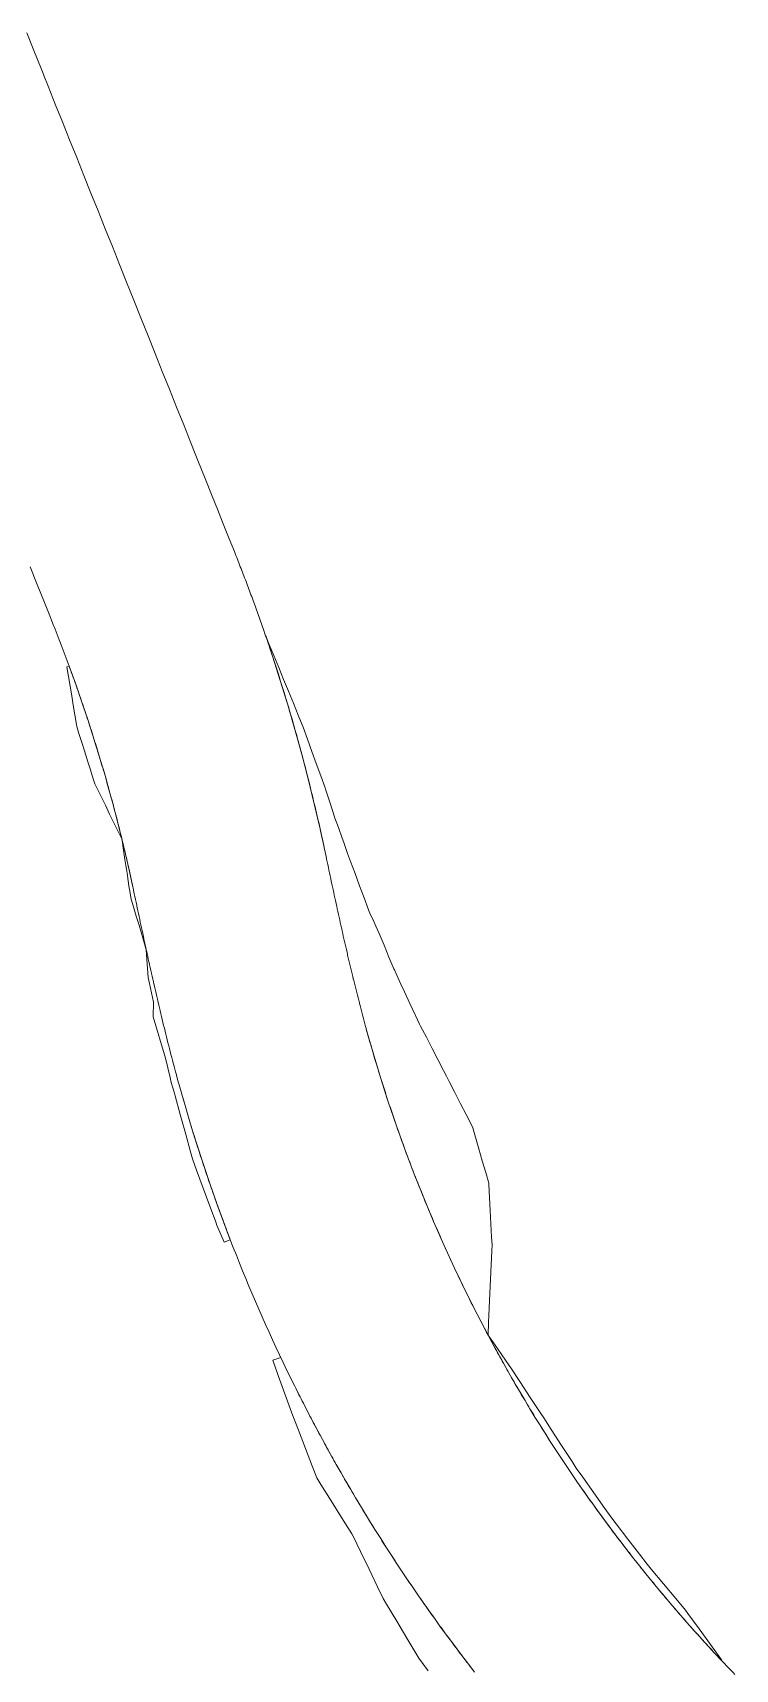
# Model space of a CAD drawing. Header units: inches. Extents: x 704148 to 723432, y 7075344 to 7101810.
# Drawn here: x 712025.9 to 712135.6, y 7094893.9 to 7095149.7 of the extents above; entities that cross this region are included whole.
import ezdxf

# ---------------------------------------------------------------- set-up
doc = ezdxf.new("R2010")
doc.units = ezdxf.units.IN
doc.header["$MEASUREMENT"] = 0
doc.layers.add('gisdb.gisadmin', color=7, linetype='Continuous', lineweight=9, true_color=0xccf5fc)

msp = doc.modelspace()

# ---------------------------------------------------------------- linework, layer by layer
at = {"layer": 'gisdb.gisadmin'}
for points in [[(712024.9841, 7095149.6555), (712026.0977, 7095146.8699), (712027.2115, 7095144.0843), (712027.643, 7095143.0049), (712027.6651, 7095142.9496), (712028.3251, 7095141.2985), (712029.4387, 7095138.5129), (712030.5525, 7095135.7273), (712031.6661, 7095132.9417), (712032.7799, 7095130.1561), (712033.8935, 7095127.3705), (712035.0071, 7095124.5849), (712036.1209, 7095121.7991), (712037.2347, 7095119.0135), (712038.3483, 7095116.2279), (712039.4619, 7095113.4423), (712040.5757, 7095110.6567), (712041.6893, 7095107.8711), (712042.8031, 7095105.0855), (712043.9167, 7095102.2999), (712045.0303, 7095099.5143), (712046.1441, 7095096.7285), (712047.2577, 7095093.9429), (712048.3715, 7095091.1573), (712049.4851, 7095088.3717), (712050.5989, 7095085.5861), (712051.3022, 7095083.8264), (712051.7125, 7095082.8005), (712052.8263, 7095080.0149), (712053.9399, 7095077.2293), (712054.7545, 7095075.1919), (712055.6719, 7095072.8969), (712056.6001, 7095070.5755), (712057.3951, 7095068.5865), (712057.5275, 7095068.2539, -0.00222012), (712058.4419, 7095065.9273, -0.00222021), (712059.3365, 7095063.5929, -0.00222041), (712060.2095, 7095061.2501, -0.00222021), (712061.0617, 7095058.8999, -0.00222029), (712061.8935, 7095056.5423), (712062.2761, 7095055.4367, -0.00298449), (712063.3467, 7095052.2513, -0.00355244), (712064.5729, 7095048.4439, -0.00355252), (712065.7447, 7095044.6193, -0.00355246), (712066.8613, 7095040.7783, -0.00355234), (712067.9237, 7095036.9221, -0.00355236), (712068.9317, 7095033.0513, -0.0035524), (712069.8837, 7095029.1663, -0.00355248), (712070.7805, 7095025.2681, -0.00268367), (712071.4225, 7095022.3153), (712071.4295, 7095022.2819), (712071.6147, 7095021.4061), (712071.6249, 7095021.3583), (712071.7071, 7095020.9693), (712071.7995, 7095020.5325), (712071.8917, 7095020.0963), (712071.9841, 7095019.6605), (712072.0765, 7095019.2251), (712072.1687, 7095018.7901), (712072.2611, 7095018.3557), (712072.3533, 7095017.9215), (712072.4457, 7095017.4879), (712072.4551, 7095017.4453), (712072.5381, 7095017.0547), (712072.6307, 7095016.6217), (712072.7231, 7095016.1893), (712072.8157, 7095015.7575), (712072.9083, 7095015.3259), (712073.0011, 7095014.8949), (712073.0941, 7095014.4643), (712073.1871, 7095014.0341), (712073.2803, 7095013.6045), (712073.2957, 7095013.5347), (712073.3735, 7095013.1753), (712073.4669, 7095012.7463), (712073.5605, 7095012.3181), (712073.6543, 7095011.8901), (712073.7483, 7095011.4629), (712073.8423, 7095011.0359), (712073.9367, 7095010.6095), (712074.0313, 7095010.1833), (712074.1261, 7095009.7579), (712074.1553, 7095009.6281), (712074.2211, 7095009.3329), (712074.3165, 7095008.9083), (712074.4119, 7095008.4843), (712074.5079, 7095008.0605), (712074.6039, 7095007.6375), (712074.7003, 7095007.2149), (712074.7971, 7095006.7927), (712074.8941, 7095006.3713), (712074.9913, 7095005.9501), (712075.0433, 7095005.7279), (712075.0891, 7095005.5295), (712075.1871, 7095005.1093), (712075.2855, 7095004.6897), (712075.3843, 7095004.2707), (712075.4833, 7095003.8521), (712075.5829, 7095003.4341), (712075.6827, 7095003.0165), (712075.7831, 7095002.5995), (712075.8837, 7095002.1829), (712075.9681, 7095001.8363), (712075.9849, 7095001.7671), (712076.0865, 7095001.3517), (712076.1885, 7095000.9367), (712076.2909, 7095000.5223), (712076.3939, 7095000.1085), (712076.4973, 7094999.6953), (712076.6011, 7094999.2825), (712076.7055, 7094998.8705), (712076.8105, 7094998.4587), (712076.9159, 7094998.0477), (712076.9397, 7094997.9561), (712077.0217, 7094997.6373), (712077.1283, 7094997.2273), (712077.2353, 7094996.8179), (712077.3429, 7094996.4091), (712077.4509, 7094996.0009), (712077.5597, 7094995.5933), (712077.6689, 7094995.1863), (712077.7787, 7094994.7799), (712077.8891, 7094994.3741), (712077.9673, 7094994.0905), (712078.0003, 7094993.9687), (712078.0039, 7094993.9553, 0.00411519), (712079.0589, 7094990.2423, 0.00426434), (712080.2155, 7094986.4133, 0.00426444), (712081.4373, 7094982.6045, 0.00426445), (712082.7245, 7094978.8173, 0.00426441), (712084.0757, 7094975.0525, 0.00426437), (712085.4903, 7094971.3111, 0.00426443), (712086.9695, 7094967.5947, 0.00426453), (712088.5117, 7094963.9039, 0.00426435), (712090.1161, 7094960.2399, 0.0042644), (712091.7831, 7094956.6039, 0.00426447), (712093.5121, 7094952.9969, 0.00426435), (712095.3021, 7094949.4199, 0.0039295), (712097.0047, 7094946.1509), (712097.0072, 7094946.1473), (712097.5995, 7094945.0389, 0.00159921), (712098.3143, 7094943.7201, 0.00159914), (712099.0381, 7094942.4063, 0.00159918), (712099.7699, 7094941.0969, 0.00159911), (712100.5101, 7094939.7923, 0.00159912), (712101.2587, 7094938.4925, 0.00159915), (712102.0153, 7094937.1973, 0.00159928), (712102.7803, 7094935.9069, 0.00159908), (712103.5533, 7094934.6215, 0.00159923), (712104.3345, 7094933.3409, 0.00159901), (712105.1241, 7094932.0657, 0.00159923), (712105.9221, 7094930.7955, 0.00159911), (712106.7281, 7094929.5305, 0.00159916), (712107.5423, 7094928.2707, 0.00159923), (712108.3643, 7094927.0159, 0.00159912), (712109.1943, 7094925.7665, 0.00159914), (712110.0321, 7094924.5223, 0.00159904), (712110.8777, 7094923.2835, 0.0015993), (712111.7313, 7094922.0499, 0.00159922), (712112.5931, 7094920.8221, 0.0015991), (712113.4629, 7094919.6001, 0.00159914), (712114.3403, 7094918.3835, 0.00159902), (712115.2255, 7094917.1727, 0.00159919), (712116.1183, 7094915.9673, 0.00159907), (712117.0187, 7094914.7677, 0.00159932), (712117.9269, 7094913.5737, 0.00159904), (712118.8425, 7094912.3857, 0.00159915), (712119.7655, 7094911.2033, 0.00159923), (712120.6965, 7094910.0271, 0.00159911), (712121.6351, 7094908.8571, 0.00159922), (712122.5813, 7094907.6931, 0.00159914), (712123.5347, 7094906.5351, 0.00159911), (712124.4953, 7094905.3831, 0.00159912), (712125.4633, 7094904.2373, 0.00159921), (712126.4385, 7094903.0975, 0.00159919), (712127.4211, 7094901.9641, 0.00159913), (712128.4105, 7094900.8367, 0.00159905), (712129.4077, 7094899.7163, 0.00159925), (712130.4121, 7094898.6021, 0.00159905), (712131.4235, 7094897.4945, 0.00159922), (712132.4421, 7094896.3933, 0.00159917), (712133.4675, 7094895.2985, 0.00159918), (712134.4997, 7094894.2101, 0.00159908), (712135.5389, 7094893.1285)], [(712094.9089, 7094893.4781, -0.0014151), (712093.9913, 7094894.6647, -0.00141512), (712093.0807, 7094895.8567, -0.00141515), (712092.1769, 7094897.0539, -0.0014151), (712091.2793, 7094898.2557, -0.00141507), (712090.3893, 7094899.4631, -0.00141516), (712089.5057, 7094900.6753, -0.00141499), (712088.6293, 7094901.8925, -0.0014152), (712087.7595, 7094903.1147, -0.00141508), (712086.8967, 7094904.3417, -0.00141506), (712086.0411, 7094905.5737, -0.00141504), (712085.1919, 7094906.8101, -0.00141511), (712084.3505, 7094908.0519, -0.00141507), (712083.5157, 7094909.2981, -0.00141508), (712082.6881, 7094910.5491, -0.00141523), (712081.8675, 7094911.8049, -0.00141496), (712081.0539, 7094913.0649, -0.00141532), (712080.2477, 7094914.3301, -0.00141491), (712079.4483, 7094915.5991, -0.00141517), (712078.6567, 7094916.8733, -0.00141501), (712077.8719, 7094918.1515, -0.00141517), (712077.0943, 7094919.4343, -0.00141503), (712076.3243, 7094920.7215, -0.00141516), (712075.5611, 7094922.0129, -0.00141508), (712074.8059, 7094923.3089, -0.00141506), (712074.0573, 7094924.6087, -0.00141508), (712073.3167, 7094925.9131, -0.00141512), (712072.5831, 7094927.2215, -0.0014151), (712071.8571, 7094928.5341, -0.00141521), (712071.1385, 7094929.8509, -0.00141496), (712070.4271, 7094931.1713, -0.00141514), (712069.7239, 7094932.4963, -0.00141507), (712069.0273, 7094933.8247, -0.00141518), (712068.3389, 7094935.1575, -0.0014151), (712067.6577, 7094936.4939, -0.00141514), (712066.9843, 7094937.8343, -0.00141498), (712066.3185, 7094939.1783, -0.00141512), (712065.6601, 7094940.5261, -0.00141505), (712065.0097, 7094941.8777, -0.01968741), (712056.7619, 7094961.0385, -0.00141516), (712056.2279, 7094962.4403, -0.00141503), (712055.7017, 7094963.8449, -0.00141519), (712055.1831, 7094965.2525, -0.00141515), (712054.6723, 7094966.6629, -0.00141495), (712054.1699, 7094968.0761, -0.00141523), (712053.6757, 7094969.4925, -0.00141497), (712053.1893, 7094970.9113, -0.0014151), (712052.7107, 7094972.3329, -0.00141516), (712052.2397, 7094973.7571, -0.00141515), (712051.7779, 7094975.1843, -0.00141506), (712051.3239, 7094976.6139, -0.00141501), (712050.8777, 7094978.0459, -0.00141519), (712050.4393, 7094979.4805, -0.001415), (712050.0095, 7094980.9175, -0.00141511), (712049.5881, 7094982.3571, -0.00141505), (712049.1745, 7094983.7989, -0.00141517), (712048.7689, 7094985.2431), (712048.5919, 7094985.8815), (712048.5883, 7094985.8945), (712048.4665, 7094986.3391), (712048.3715, 7094986.6895), (712048.3421, 7094986.7965), (712048.2185, 7094987.2537), (712048.0959, 7094987.7109), (712047.9819, 7094988.1381), (712047.9739, 7094988.1677), (712047.8531, 7094988.6243), (712047.7329, 7094989.0807), (712047.6137, 7094989.5371), (712047.4953, 7094989.9931), (712047.3775, 7094990.4491), (712047.2607, 7094990.9047), (712047.1447, 7094991.3601), (712047.0293, 7094991.8155), (712046.9147, 7094992.2705), (712046.8011, 7094992.7253), (712046.6879, 7094993.1797), (712046.5755, 7094993.6341), (712046.4639, 7094994.0881), (712046.3529, 7094994.5421), (712046.2427, 7094994.9955), (712046.1331, 7094995.4489), (712046.0241, 7094995.9021), (712045.9157, 7094996.3549), (712045.8081, 7094996.8075), (712045.7939, 7094996.8677), (712045.7009, 7094997.2597), (712045.5945, 7094997.7117), (712045.4885, 7094998.1635), (712045.4503, 7094998.3279), (712045.3831, 7094998.6149), (712045.2783, 7094999.0661), (712045.1741, 7094999.5171), (712045.1119, 7094999.7891), (712045.0705, 7094999.9677), (712044.9673, 7095000.4181), (712044.8647, 7095000.8681), (712044.7779, 7095001.2515), (712044.7625, 7095001.3177), (712044.6609, 7095001.7673), (712044.5597, 7095002.2163), (712044.4589, 7095002.6651), (712044.4483, 7095002.7149), (712044.3585, 7095003.1137), (712044.2587, 7095003.5619), (712044.1593, 7095004.0097), (712044.1221, 7095004.1789), (712044.0603, 7095004.4573), (712043.9617, 7095004.9045), (712043.8633, 7095005.3515), (712043.7995, 7095005.6439), (712043.7655, 7095005.7981), (712043.6681, 7095006.2443), (712043.6411, 7095006.3677), (712043.5709, 7095006.6903), (712043.4741, 7095007.1357), (712043.4361, 7095007.3117), (712043.3775, 7095007.5811), (712043.2813, 7095008.0259), (712043.1855, 7095008.4705), (712043.0899, 7095008.9147), (712042.9945, 7095009.3585), (712042.8995, 7095009.8021), (712042.8051, 7095010.2447), (712042.7101, 7095010.6879), (712042.6157, 7095011.1305), (712042.5215, 7095011.5725), (712042.4277, 7095012.0141), (712042.3339, 7095012.4555), (712042.2403, 7095012.8965), (712042.1807, 7095013.1789), (712042.1469, 7095013.3369), (712042.0535, 7095013.7771), (712041.9605, 7095014.2169), (712041.8675, 7095014.6565), (712041.7745, 7095015.0955), (712041.5893, 7095015.9723), (712041.5821, 7095016.0061), (712041.5589, 7095016.1139, 0.0029879), (712040.9191, 7095019.0447, 0.00298808), (712040.2455, 7095021.9681, 0.0029881), (712039.5355, 7095024.8829, 0.00298805), (712038.7921, 7095027.7893, 0.00298804), (712038.0129, 7095030.6863, 0.00298814), (712037.1999, 7095033.5741, 0.00298803), (712036.3519, 7095036.4517, 0.00298806), (712035.4699, 7095039.3191, 0.00298801), (712034.5537, 7095042.1757, 0.00298807), (712033.6031, 7095045.0211, 0.00298798), (712032.6193, 7095047.8551, 0.00298809), (712031.6007, 7095050.6769, 0.00702716), (712029.0737, 7095057.2637), (712028.8383, 7095057.8555), (712028.6747, 7095058.2645), (712027.7245, 7095060.6411), (712026.6109, 7095063.4267), (712025.4971, 7095066.2123)]]:
    msp.add_lwpolyline(points, format="xyb", dxfattribs=at)
for points in [[(712097.0072, 7094946.1473), (712097.0047, 7094946.1509), (712095.3021, 7094949.4199), (712093.5121, 7094952.9969), (712091.7831, 7094956.6039), (712090.1161, 7094960.2399), (712088.5117, 7094963.9039), (712086.9695, 7094967.5947), (712085.4903, 7094971.3111), (712084.0757, 7094975.0525), (712082.7245, 7094978.8173), (712081.4373, 7094982.6045), (712080.2155, 7094986.4133), (712079.0589, 7094990.2423), (712078.0039, 7094993.9553), (712078.0003, 7094993.9687), (712077.9673, 7094994.0905), (712077.8891, 7094994.3741), (712077.7787, 7094994.7799), (712077.6689, 7094995.1863), (712077.5597, 7094995.5933), (712077.4509, 7094996.0009), (712077.3429, 7094996.4091), (712077.2353, 7094996.8179), (712077.1283, 7094997.2273), (712077.0217, 7094997.6373), (712076.9397, 7094997.9561), (712076.9159, 7094998.0477), (712076.8105, 7094998.4587), (712076.7055, 7094998.8705), (712076.6011, 7094999.2825), (712076.4973, 7094999.6953), (712076.3939, 7095000.1085), (712076.2909, 7095000.5223), (712076.1885, 7095000.9367), (712076.0865, 7095001.3517), (712075.9849, 7095001.7671), (712075.9681, 7095001.8363), (712075.8837, 7095002.1829), (712075.7831, 7095002.5995), (712075.6827, 7095003.0165), (712075.5829, 7095003.4341), (712075.4833, 7095003.8521), (712075.3843, 7095004.2707), (712075.2855, 7095004.6897), (712075.1871, 7095005.1093), (712075.0891, 7095005.5295), (712075.0433, 7095005.7279), (712074.9913, 7095005.9501), (712074.8941, 7095006.3713), (712074.7971, 7095006.7927), (712074.7003, 7095007.2149), (712074.6039, 7095007.6375), (712074.5079, 7095008.0605), (712074.4119, 7095008.4843), (712074.3165, 7095008.9083), (712074.2211, 7095009.3329), (712074.1553, 7095009.6281), (712074.1261, 7095009.7579), (712074.0313, 7095010.1833), (712073.9367, 7095010.6095), (712073.8423, 7095011.0359), (712073.7483, 7095011.4629), (712073.6543, 7095011.8901), (712073.5605, 7095012.3181), (712073.4669, 7095012.7463), (712073.3735, 7095013.1753), (712073.2957, 7095013.5347), (712073.2803, 7095013.6045), (712073.1871, 7095014.0341), (712073.0941, 7095014.4643), (712073.0011, 7095014.8949), (712072.9083, 7095015.3259), (712072.8157, 7095015.7575), (712072.7231, 7095016.1893), (712072.6307, 7095016.6217), (712072.5381, 7095017.0547), (712072.4551, 7095017.4453), (712072.4457, 7095017.4879), (712072.3533, 7095017.9215), (712072.2611, 7095018.3557), (712072.1687, 7095018.7901), (712072.0765, 7095019.2251), (712071.9841, 7095019.6605), (712071.8917, 7095020.0963), (712071.7995, 7095020.5325), (712071.7071, 7095020.9693), (712071.6249, 7095021.3583), (712071.6147, 7095021.4061), (712071.4295, 7095022.2819), (712071.4225, 7095022.3153), (712070.7805, 7095025.2681), (712069.8837, 7095029.1663), (712068.9317, 7095033.0513), (712067.9237, 7095036.9221), (712066.8613, 7095040.7783), (712065.7447, 7095044.6193), (712064.5729, 7095048.4439), (712063.3467, 7095052.2513), (712062.3399, 7095055.2503), (712062.3289, 7095055.2826), (712062.2761, 7095055.4367), (712062.3396, 7095055.2822), (712062.3523, 7095055.2512), (712062.7941, 7095054.1755), (712063.5559, 7095052.3201), (712064.3185, 7095050.4631), (712065.0821, 7095048.6037), (712065.8465, 7095046.7423), (712066.6119, 7095044.8783), (712067.3787, 7095043.0115), (712067.9951, 7095041.5105), (712068.1301, 7095041.1379), (712068.8167, 7095039.2427), (712069.5043, 7095037.3453), (712070.1923, 7095035.4463), (712070.8815, 7095033.5439), (712071.5717, 7095031.6391), (712071.6369, 7095031.4591), (712072.1943, 7095029.7155), (712072.8105, 7095027.7873), (712073.0863, 7095026.9245), (712073.4771, 7095025.8687), (712073.6947, 7095025.2813), (712074.1693, 7095023.9537), (712074.5327, 7095022.9377), (712074.8453, 7095022.0419), (712075.0695, 7095021.3997), (712075.5385, 7095020.1443), (712076.2449, 7095018.2531), (712076.9499, 7095016.3657), (712077.6537, 7095014.4813), (712078.3563, 7095012.6003), (712078.5443, 7095012.0969), (712079.1717, 7095010.7499), (712079.5127, 7095010.0177), (712079.9831, 7095008.9037), (712080.7627, 7095007.0571), (712081.5401, 7095005.2163), (712082.3141, 7095003.3831), (712082.3887, 7095003.2063), (712083.1403, 7095001.5705), (712083.4083, 7095000.9875), (712083.9767, 7094999.7699), (712084.8123, 7094997.9799), (712085.6447, 7094996.1971), (712085.6969, 7094996.0851), (712086.3129, 7094994.7347), (712086.4731, 7094994.4243), (712087.3743, 7094992.6777), (712088.2729, 7094990.9361), (712089.1675, 7094989.2023), (712090.0605, 7094987.4711), (712090.5167, 7094986.5869), (712090.9479, 7094985.7451), (712091.8291, 7094984.0241), (712092.7099, 7094982.3039), (712093.5871, 7094980.5909), (712094.4619, 7094978.8821), (712094.6397, 7094978.5349), (712095.0605, 7094977.0677), (712095.5879, 7094975.2297), (712096.1161, 7094973.3881), (712096.6463, 7094971.5397), (712097.1193, 7094969.8907), (712097.1311, 7094969.6731), (712097.2403, 7094967.6391), (712097.3503, 7094965.5909), (712097.4609, 7094963.5323), (712097.5723, 7094961.4579), (712097.6375, 7094960.2441), (712097.5965, 7094959.3289), (712097.4975, 7094957.1255), (712097.3975, 7094954.8995), (712097.2967, 7094952.6543), (712097.1949, 7094950.3877), (712097.0921, 7094948.0981), (712097.0057, 7094946.1707), (712097.0049, 7094946.1557)], [(712031.6007, 7095050.6769), (712032.6193, 7095047.8551), (712033.6031, 7095045.0211), (712034.5537, 7095042.1757), (712035.4699, 7095039.3191), (712036.3519, 7095036.4517), (712037.1999, 7095033.5741), (712038.0129, 7095030.6863), (712038.172, 7095030.106), (712038.2453, 7095029.8367), (712038.7921, 7095027.7893), (712039.5355, 7095024.8829), (712040.2455, 7095021.9681), (712040.9191, 7095019.0447), (712041.5589, 7095016.1139), (712041.5821, 7095016.0061), (712041.5893, 7095015.9723), (712041.7745, 7095015.0955), (712041.8675, 7095014.6565), (712041.9605, 7095014.2169), (712042.0535, 7095013.7771), (712042.1469, 7095013.3369), (712042.1807, 7095013.1789), (712042.2403, 7095012.8965), (712042.3339, 7095012.4555), (712042.4277, 7095012.0141), (712042.5215, 7095011.5725), (712042.6157, 7095011.1305), (712042.7101, 7095010.6879), (712042.8051, 7095010.2447), (712042.8995, 7095009.8021), (712042.9945, 7095009.3585), (712043.0899, 7095008.9147), (712043.1855, 7095008.4705), (712043.2813, 7095008.0259), (712043.3775, 7095007.5811), (712043.4361, 7095007.3117), (712043.4741, 7095007.1357), (712043.5709, 7095006.6903), (712043.6411, 7095006.3677), (712043.3655, 7095007.2965), (712042.9375, 7095008.7387), (712042.5093, 7095010.1813), (712042.0811, 7095011.6241), (712041.6531, 7095013.0671), (712041.3007, 7095014.2539), (712041.2521, 7095014.5155), (712041.0041, 7095015.8489), (712040.9831, 7095015.9907), (712040.7637, 7095017.4755), (712040.6851, 7095018.0067), (712040.5397, 7095018.9595), (712040.4535, 7095019.5237), (712040.3141, 7095020.4447), (712040.0889, 7095021.9311), (712039.8637, 7095023.4189), (712039.8237, 7095023.6827), (712039.2687, 7095024.8163), (712038.5957, 7095026.1907), (712037.9245, 7095027.5617), (712037.2549, 7095028.9291), (712036.5869, 7095030.2937), (712035.9201, 7095031.6553), (712035.6087, 7095032.2913), (712035.3695, 7095033.0471), (712034.9205, 7095034.4661), (712034.4715, 7095035.8851), (712034.0223, 7095037.3043), (712033.5733, 7095038.7235), (712033.1243, 7095040.1421), (712032.7839, 7095041.2183), (712032.7253, 7095041.5767), (712032.4823, 7095043.0651), (712032.2389, 7095044.5565), (712031.9949, 7095046.0505), (712031.7505, 7095047.5475), (712031.5057, 7095049.0479), (712031.2601, 7095050.5517)], [(712043.6411, 7095006.3677), (712043.6681, 7095006.2443), (712043.7655, 7095005.7981), (712043.7995, 7095005.6439), (712043.8633, 7095005.3515), (712043.9617, 7095004.9045), (712044.0603, 7095004.4573), (712044.1221, 7095004.1789), (712044.1593, 7095004.0097), (712044.2587, 7095003.5619), (712044.3585, 7095003.1137), (712044.4483, 7095002.7149), (712044.4589, 7095002.6651), (712044.5597, 7095002.2163), (712044.6609, 7095001.7673), (712044.7625, 7095001.3177), (712044.7779, 7095001.2515), (712044.8647, 7095000.8681), (712044.9673, 7095000.4181), (712045.0705, 7094999.9677), (712045.1119, 7094999.7891), (712045.1741, 7094999.5171), (712045.2783, 7094999.0661), (712045.3831, 7094998.6149), (712045.4503, 7094998.3279), (712045.4885, 7094998.1635), (712045.5945, 7094997.7117), (712045.7009, 7094997.2597), (712045.7939, 7094996.8677), (712045.8081, 7094996.8075), (712045.9157, 7094996.3549), (712046.0241, 7094995.9021), (712046.1331, 7094995.4489), (712046.2427, 7094994.9955), (712046.3529, 7094994.5421), (712046.4639, 7094994.0881), (712046.5755, 7094993.6341), (712046.6879, 7094993.1797), (712046.8011, 7094992.7253), (712046.9147, 7094992.2705), (712047.0293, 7094991.8155), (712047.1447, 7094991.3601), (712047.2607, 7094990.9047), (712047.3775, 7094990.4491), (712047.4953, 7094989.9931), (712047.6137, 7094989.5371), (712047.7329, 7094989.0807), (712047.8531, 7094988.6243), (712047.9739, 7094988.1677), (712047.9819, 7094988.1381), (712048.0959, 7094987.7109), (712048.2185, 7094987.2537), (712048.3421, 7094986.7965), (712048.3715, 7094986.6895), (712048.4665, 7094986.3391), (712048.5883, 7094985.8945), (712048.5919, 7094985.8815), (712048.7689, 7094985.2431), (712049.1745, 7094983.7989), (712049.5881, 7094982.3571), (712050.0095, 7094980.9175), (712050.4393, 7094979.4805), (712050.8777, 7094978.0459), (712051.3239, 7094976.6139), (712051.7779, 7094975.1843), (712052.2397, 7094973.7571), (712052.7107, 7094972.3329), (712053.1893, 7094970.9113), (712053.6757, 7094969.4925), (712054.1699, 7094968.0761), (712054.6723, 7094966.6629), (712055.1831, 7094965.2525), (712055.7017, 7094963.8449), (712056.2279, 7094962.4403), (712056.7619, 7094961.0385), (712055.8081, 7094960.6719), (712054.6323, 7094963.4477), (712054.5357, 7094963.6757), (712053.5785, 7094966.2703), (712052.5351, 7094969.0979), (712051.4913, 7094971.9261), (712050.8485, 7094973.6683), (712050.5407, 7094974.7875), (712049.7411, 7094977.6953), (712048.9419, 7094980.6017), (712048.1431, 7094983.5063), (712048.0243, 7094983.9385), (712047.5539, 7094985.5961), (712047.3567, 7094986.4137), (712046.6353, 7094989.4049), (712044.7345, 7094995.8481), (712044.7823, 7094998.1719), (712044.1205, 7095001.1025), (712043.9159, 7095002.0083), (712043.7837, 7095004.1039)], [(712097.0072, 7094946.1473), (712098.5915, 7094943.8715), (712100.3107, 7094941.4015), (712100.5843, 7094941.0087), (712101.9667, 7094938.9031), (712103.6091, 7094936.4017), (712105.2495, 7094933.9033), (712105.7183, 7094933.1893), (712106.8775, 7094931.4001), (712108.5007, 7094928.8943), (712110.1241, 7094926.3883), (712110.7939, 7094925.3543), (712111.8057, 7094923.9213), (712113.5277, 7094921.4829), (712115.2499, 7094919.0439), (712116.1789, 7094917.7285), (712117.0167, 7094916.6371), (712118.8351, 7094914.2691), (712120.6533, 7094911.9011), (712121.8643, 7094910.3241), (712122.5029, 7094909.5579), (712124.4147, 7094907.2643), (712126.3263, 7094904.9709), (712127.8415, 7094903.1529), (712128.2073, 7094902.6499), (712129.9723, 7094900.2219), (712131.7421, 7094897.7871), (712133.3735, 7094895.5427), (712133.5367, 7094895.3637), (712133.4675, 7094895.2985), (712132.4421, 7094896.3933), (712131.4235, 7094897.4945), (712130.4121, 7094898.6021), (712129.7418, 7094899.3441), (712129.5847, 7094899.5189), (712129.4077, 7094899.7163), (712128.4105, 7094900.8367), (712127.4211, 7094901.9641), (712126.4385, 7094903.0975), (712125.4633, 7094904.2373), (712124.4953, 7094905.3831), (712123.5347, 7094906.5351), (712122.5813, 7094907.6931), (712121.6351, 7094908.8571), (712120.6965, 7094910.0271), (712119.7655, 7094911.2033), (712118.8425, 7094912.3857), (712117.9269, 7094913.5737), (712117.0187, 7094914.7677), (712116.1183, 7094915.9673), (712115.2255, 7094917.1727), (712114.3403, 7094918.3835), (712113.4629, 7094919.6001), (712112.5931, 7094920.8221), (712111.7313, 7094922.0499), (712110.8777, 7094923.2835), (712110.0321, 7094924.5223), (712109.1943, 7094925.7665), (712108.3643, 7094927.0159), (712107.5423, 7094928.2707), (712106.7281, 7094929.5305), (712105.9221, 7094930.7955), (712105.1241, 7094932.0657), (712104.3345, 7094933.3409), (712103.5533, 7094934.6215), (712102.7803, 7094935.9069), (712102.0153, 7094937.1973), (712101.2587, 7094938.4925), (712100.5101, 7094939.7923), (712099.7699, 7094941.0969), (712099.0381, 7094942.4063), (712098.3143, 7094943.7201), (712097.5995, 7094945.0389), (712097.3855, 7094945.4383)]]:
    msp.add_lwpolyline(points, close=True, dxfattribs=at)
msp.add_lwpolyline([(712087.6445, 7094893.6509), (712086.1999, 7094895.6477), (712085.8907, 7094896.1653), (712084.3149, 7094898.8045), (712082.7423, 7094901.4385), (712081.1721, 7094904.0681), (712080.6427, 7094904.9545), (712079.7569, 7094906.7957), (712078.4231, 7094909.5673), (712077.0931, 7094912.3313), (712075.9377, 7094914.7321), (712075.7303, 7094915.0659), (712074.1265, 7094917.6473), (712072.5223, 7094920.2295), (712070.9171, 7094922.8131), (712070.2679, 7094923.8579), (712069.6069, 7094925.5641), (712068.5005, 7094928.4205), (712067.3969, 7094931.2687), (712066.3653, 7094933.9319), (712066.3009, 7094934.1119), (712065.2749, 7094936.9813), (712064.2515, 7094939.8431), (712063.4049, 7094942.2113), (712064.643, 7094942.648), (712065.0097, 7094941.8777), (712065.6601, 7094940.5261), (712066.3185, 7094939.1783), (712066.9843, 7094937.8343), (712067.6577, 7094936.4939), (712068.3389, 7094935.1575), (712069.0273, 7094933.8247), (712069.7239, 7094932.4963), (712070.4271, 7094931.1713), (712071.1385, 7094929.8509), (712071.8571, 7094928.5341), (712072.5831, 7094927.2215), (712073.3167, 7094925.9131), (712074.0573, 7094924.6087), (712074.8059, 7094923.3089), (712075.5611, 7094922.0129), (712076.3243, 7094920.7215), (712077.0943, 7094919.4343), (712077.8719, 7094918.1515), (712078.6567, 7094916.8733), (712079.4483, 7094915.5991), (712080.2477, 7094914.3301), (712081.0539, 7094913.0649), (712081.8675, 7094911.8049), (712082.6881, 7094910.5491), (712083.5157, 7094909.2981), (712084.3505, 7094908.0519), (712085.1919, 7094906.8101), (712086.0411, 7094905.5737), (712086.8967, 7094904.3417), (712087.7595, 7094903.1147), (712088.6293, 7094901.8925), (712089.5057, 7094900.6753), (712090.3893, 7094899.4631), (712091.2793, 7094898.2557), (712092.1769, 7094897.0539), (712093.0807, 7094895.8567), (712093.9913, 7094894.6647), (712094.9089, 7094893.4781)], dxfattribs=at)

doc.saveas('drawing.dxf')
